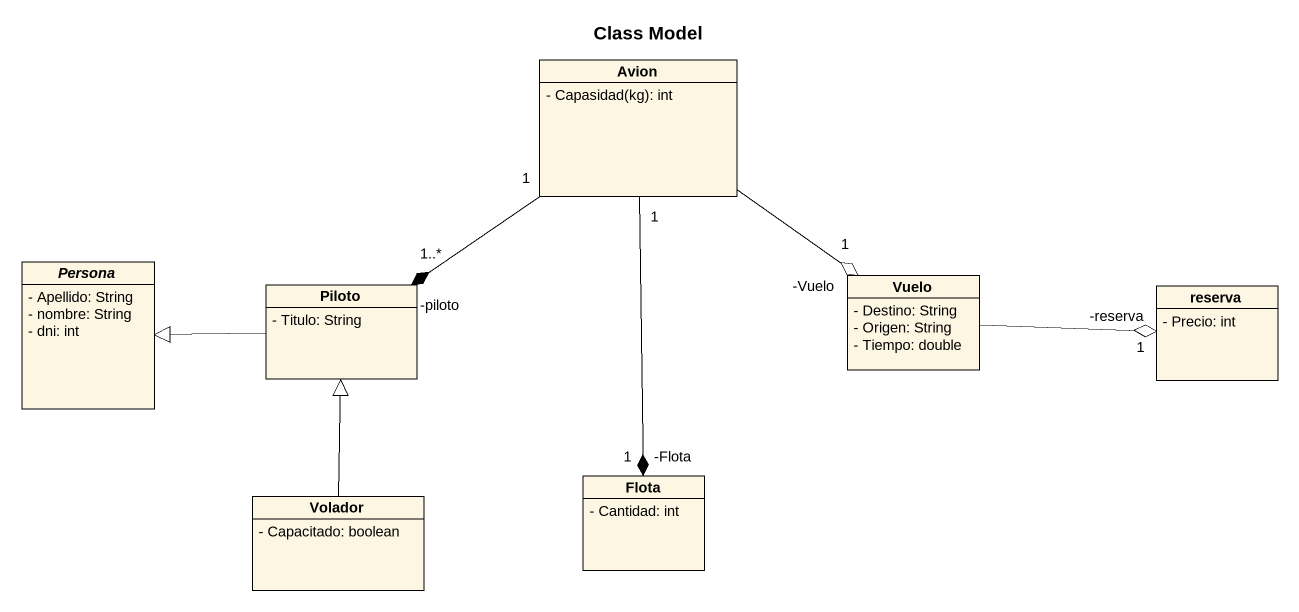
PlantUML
@startuml
title Class Model
hide circle
hide empty members
skinparam classAttributeIconSize 0
class Avion {
  {field} - Capasidad(kg): int
}
abstract class Persona {
  - Apellido: String
  - nombre: String
  - dni: int
}
class Piloto {
  - Titulo: String
}
class Vuelo {
  - Destino: String
  - Origen: String
  - Tiempo: double
}
class reserva {
  - Precio: int
}
class Volador {
  - Capacitado: boolean
}
class Flota {
  - Cantidad: int
}
Avion "1" --* "-piloto\n1..*" Piloto
Avion --o "-Vuelo\n1" Vuelo
Avion "1" --* "-Flota\n1" Flota
Piloto -left-|> Persona
Vuelo -right-o "-reserva\n1" reserva
Volador -up-|> Piloto
@enduml
